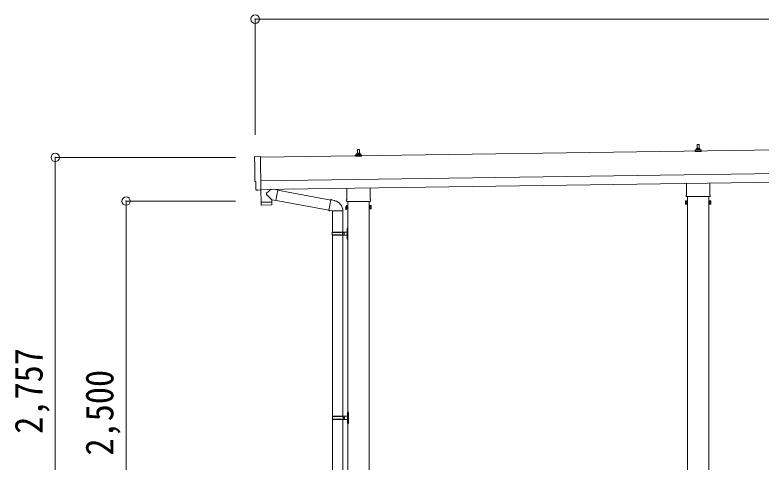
# Model space of a CAD drawing. Units: millimetres at full size, sheet at 1:50. Extents: x -14053 to 14053, y -9700 to 9700.
# Drawn here: x -345 to 4049, y -4668 to -2033 of the extents above; entities that cross this region are included whole.
import ezdxf
from ezdxf.enums import TextEntityAlignment as Align

# ---------------------------------------------------------------- set-up
doc = ezdxf.new("R2010")
doc.units = ezdxf.units.MM
doc.header["$LTSCALE"] = 50
doc.header["$PDMODE"] = 32
doc.header["$PDSIZE"] = 50
for name, color, linetype, lineweight in [('0-1_Defpoints', 4, 'Continuous', 9), ('0-2_TEXT1', 7, 'Continuous', 9), ('0-6_PARTS1', 6, 'Continuous', 9)]:
    doc.layers.add(name, color=color, linetype=linetype, lineweight=lineweight)
doc.styles.add('ＭＳ ゴシック', font='')
doc.styles.get('ＭＳ ゴシック').set_extended_font_data('MS Gothic')

msp = doc.modelspace()

# ---------------------------------------------------------------- linework, layer by layer
at = {"layer": '0-1_Defpoints'}
for p, q in [((6420.91, -2795.63), (1100.95, -2871.63)), ((3672.68, -2821.95), (3673.4, -2798.43)), ((3674.4, -2797.45), (3682.95, -2797.45)), ((3683.95, -2798.43), (3684.68, -2821.95)), ((1661.19, -2857.34), (1667.91, -2855.71)), ((1668.29, -2855.53), (1689.06, -2855.53)), ((1668.68, -2854.74), (1668.68, -2850.53)), ((1669.68, -2850.53), (1687.68, -2850.53)), ((1672.68, -2850.53), (1673.4, -2827)), ((1674.4, -2826.03), (1682.95, -2826.03)), ((1683.95, -2827), (1684.68, -2850.53)), ((1688.68, -2854.74), (1688.68, -2850.53)), ((1696.16, -2857.34), (1689.44, -2855.71)), ((3660.43, -2837.45), (3660.43, -2829.74)), ((3696.93, -2837.45), (3660.43, -2837.45)), ((3660.81, -2828.95), (3696.54, -2828.95)), ((3661.19, -2828.77), (3667.91, -2827.14)), ((3668.29, -2826.95), (3689.06, -2826.95)), ((3668.68, -2826.17), (3668.68, -2821.95)), ((3669.68, -2821.95), (3687.68, -2821.95)), ((3688.68, -2826.17), (3688.68, -2821.95)), ((3696.16, -2828.77), (3689.44, -2827.14)), ((3696.93, -2837.45), (3696.93, -2829.74)), ((1660.43, -2866.03), (1660.43, -2858.31)), ((1696.93, -2866.03), (1660.43, -2866.03)), ((1660.81, -2857.53), (1696.54, -2857.53)), ((1696.93, -2866.03), (1696.93, -2858.31)), ((1102.95, -3011.61), (6422.91, -2935.61)), ((1103.67, -3061.61), (6423.62, -2985.61)), ((3610.38, -3091.44), (3610.38, -3025.8)), ((3746.98, -3023.85), (3746.98, -3091.44)), ((1084.09, -3065.66), (1077.17, -3065.39)), ((1610.38, -3120.01), (1610.38, -3054.37)), ((1746.98, -3052.42), (1746.98, -3120.01)), ((3608.68, -3100.22), (3608.68, -3094.72)), ((3746.61, -3103.72), (3610.74, -3103.72)), ((3616.18, -3106.57), (3616.18, -6129.79)), ((3741.18, -6129.79), (3741.18, -3106.57)), ((3748.68, -3094.72), (3748.68, -3100.22)), ((1604.68, -3162.57), (1605.43, -3161.26)), ((1604.68, -3162.57), (1604.68, -3179.57)), ((1611.68, -3161.88), (1605.43, -3161.88)), ((1608.68, -3128.79), (1608.68, -3123.29)), ((1746.61, -3132.29), (1610.74, -3132.29)), ((1616.18, -3132.29), (1616.18, -6129.79)), ((1741.18, -6129.79), (1741.18, -3132.29)), ((1745.68, -3161.88), (1751.92, -3161.88)), ((1748.68, -3123.29), (1748.68, -3128.79)), ((1752.68, -3158.29), (1751.92, -3156.97)), ((1752.68, -3158.29), (1752.68, -3175.29)), ((3604.68, -3129.72), (3605.43, -3128.4)), ((3604.68, -3129.72), (3604.68, -3146.72)), ((3604.68, -3146.72), (3605.43, -3148.03)), ((3611.68, -3133.31), (3605.43, -3133.31)), ((3611.68, -3143.12), (3605.43, -3143.12)), ((3611.68, -3148.03), (3605.43, -3148.03)), ((3614.18, -3147.42), (3611.68, -3147.42)), ((3743.18, -3147.42), (3745.68, -3147.42)), ((3745.68, -3133.31), (3751.92, -3133.31)), ((3745.68, -3143.12), (3751.92, -3143.12)), ((3745.68, -3148.03), (3751.92, -3148.03)), ((3752.68, -3129.72), (3751.92, -3128.4)), ((3752.68, -3146.72), (3751.92, -3148.03)), ((3752.68, -3129.72), (3752.68, -3146.72)), ((1604.68, -3179.57), (1605.43, -3180.89)), ((1611.68, -3171.69), (1605.43, -3171.69)), ((1611.68, -3176.6), (1605.43, -3176.6)), ((1614.18, -3175.99), (1611.68, -3175.99)), ((1743.18, -3175.99), (1745.68, -3175.99)), ((1745.68, -3171.69), (1751.92, -3171.69)), ((1745.68, -3176.6), (1751.92, -3176.6)), ((1752.68, -3175.29), (1751.92, -3176.6))]:
    msp.add_line(p, q, dxfattribs=at)
for points in [[(1069.34, -2868.64), (1100.88, -2866.54), (1103.71, -3064.37)], [(1074.29, -3062.44), (1073.62, -3015.42), (1073.01, -3015.43)], [(1084.83, -3065.37), (1085.49, -3064.73), (1103.72, -3065.38)], [(1611.68, -3176.6), (1611.68, -3156.97), (1605.43, -3156.97)], [(1611.68, -3175.99), (1611.68, -3157.59), (1614.18, -3157.59)], [(1745.68, -3175.99), (1745.68, -3157.59), (1743.18, -3157.59)], [(1745.68, -3176.6), (1745.68, -3156.97), (1751.92, -3156.97)], [(3611.68, -3148.03), (3611.68, -3128.4), (3605.43, -3128.4)], [(3611.68, -3147.42), (3611.68, -3129.02), (3614.18, -3129.02)], [(3745.68, -3147.42), (3745.68, -3129.02), (3743.18, -3129.02)], [(3745.68, -3148.03), (3745.68, -3128.4), (3751.92, -3128.4)]]:
    msp.add_lwpolyline(points, dxfattribs=at)
for points in [[(1614.18, -3177.29), (1614.18, -3156.29), (1616.18, -3156.29), (1616.18, -3177.29)], [(1743.18, -3177.29), (1743.18, -3156.29), (1741.18, -3156.29), (1741.18, -3177.29)], [(3614.18, -3148.72), (3614.18, -3127.72), (3616.18, -3127.72), (3616.18, -3148.72)], [(3743.18, -3148.72), (3743.18, -3127.72), (3741.18, -3127.72), (3741.18, -3148.72)]]:
    msp.add_lwpolyline(points, close=True, dxfattribs=at)
for centre, radius, start, end in [((3674.4, -2798.45), 1, 90, 178.60509), ((3682.95, -2798.45), 1, 1.39491, 90), ((1667.68, -2854.74), 1, 283.62699, 0), ((1672.76, -2851.16), 4.13, 90, 171.17633), ((1669.68, -2851.53), 1, 90, 180), ((1674.4, -2827.03), 1, 90, 178.60509), ((1682.01, -2850.53), 4.83, 133.60282, 180), ((1675.34, -2850.53), 4.83, 0, 46.39718), ((1682.95, -2827.03), 1, 1.39491, 90), ((1684.59, -2851.16), 4.13, 8.82367, 90), ((1687.68, -2851.53), 1, 0, 90), ((1689.68, -2854.74), 1, 180, 256.37301), ((3661.43, -2829.74), 1, 103.62699, 180), ((3667.68, -2826.17), 1, 283.62699, 0), ((3672.76, -2822.59), 4.13, 90, 171.17633), ((3669.68, -2822.95), 1, 90, 180), ((3682.01, -2821.95), 4.83, 133.60282, 180), ((3675.34, -2821.95), 4.83, 0, 46.39718), ((3684.59, -2822.59), 4.13, 8.82367, 90), ((3687.68, -2822.95), 1, 0, 90), ((3689.68, -2826.17), 1, 180, 256.37301), ((3695.93, -2829.74), 1, 0, 76.37301), ((1661.43, -2858.31), 1, 103.62699, 180), ((1695.93, -2858.31), 1, 0, 76.37301), ((3612.68, -3094.72), 4, 125.09963, 180), ((3612.68, -3100.22), 4, 180, 194.47751), ((3612.68, -3100.22), 4, 194.47751, 241.04498), ((3744.68, -3100.22), 4, 298.95502, 345.52249), ((3744.68, -3094.72), 4, 0, 54.90037), ((3744.68, -3100.22), 4, 345.52249, 0), ((1609.02, -3163.71), 4.34, 145.61575, 214.38425), ((1612.68, -3123.29), 4, 125.09963, 180), ((1612.68, -3128.79), 4, 180, 194.47751), ((1612.68, -3128.79), 4, 194.47751, 241.04498), ((1744.68, -3128.79), 4, 298.95502, 345.52249), ((1744.68, -3123.29), 4, 0, 54.90037), ((1744.68, -3128.79), 4, 345.52249, 0), ((1736.43, -3166.79), 16.24, 342.41205, 17.58795), ((1748.33, -3159.43), 4.34, 325.61575, 34.38425), ((3609.02, -3130.85), 4.34, 145.61575, 214.38425), ((3620.92, -3138.22), 16.24, 162.41205, 197.58795), ((3609.02, -3145.58), 4.34, 145.61575, 214.38425), ((3736.43, -3138.22), 16.24, 342.41205, 17.58795), ((3748.33, -3130.85), 4.34, 325.61575, 34.38425), ((3748.33, -3145.58), 4.34, 325.61575, 34.38425), ((1609.02, -3178.43), 4.34, 145.61575, 214.38425), ((1620.92, -3171.07), 16.24, 162.41205, 197.58795), ((1748.33, -3174.15), 4.34, 325.61575, 34.38425)]:
    msp.add_arc(centre, radius, start, end, dxfattribs=at)
for centre, major_axis, ratio, start_param, end_param in [((1069.54, -2871.64), (-3, -0.04), 0.99863, 4.7647489, 6.2979817), ((-3694.83, -3010.13), (4762.89, 68.04), 0.99863, 6.2686928, 6.2979817), ((1072.95, -3011.03), (-4.41, -0.06), 0.99863, 6.2686928, 7.8539816), ((1077.29, -3062.39), (-2.15, -2.1), 0.9974, 5.5252311, 7.0411395), ((1084.13, -3064.66), (-0.717, -0.7), 0.9974, 0.7579542, 1.5707963)]:
    msp.add_ellipse(centre, major_axis=major_axis, ratio=ratio, start_param=start_param, end_param=end_param, dxfattribs=at)
at = {"layer": '0-2_TEXT1'}
for p, q in [((1103.71, -3064.37), (1103.72, -3065.38)), ((1165.11, -3060.73), (1137.47, -3083.24)), ((1202.74, -3064.74), (1176.9, -3060.56)), ((1202.74, -3064.74), (1192.57, -3127.62)), ((1202.44, -3066.56), (1514.81, -3124.1)), ((1168.16, -3123.68), (1137.29, -3090.57)), ((1104.35, -3137.6), (1104.77, -3150.65)), ((1165.35, -3152.73), (1107.81, -3153.56)), ((1108.84, -3136.54), (1108.87, -3137.54)), ((1163.83, -3135.75), (1163.83, -3136.75)), ((1168.16, -3123.68), (1192.57, -3127.62)), ((1168.16, -3123.68), (1168.33, -3135.69)), ((1192.87, -3125.79), (1504.39, -3183.2)), ((1504.06, -3185.02), (1509.6, -3153.65)), ((1515.13, -3122.29), (1509.6, -3153.65)), ((1515.13, -3122.29), (1516.27, -3120.3)), ((1516.27, -3120.3), (1519.83, -3120.93)), ((1519.83, -3120.93), (1520.25, -3123.28)), ((1534.76, -3126.1), (1536.45, -3127.73)), ((1536.45, -3127.73), (1538.56, -3128.18)), ((1504.06, -3185.02), (1504.46, -3187.27)), ((1504.06, -3185.02), (1509.22, -3185.83)), ((1504.46, -3187.27), (1508.02, -3187.9)), ((1508.02, -3187.9), (1509.22, -3185.83)), ((1509.22, -3185.83), (1523.82, -3188.15)), ((1523.82, -3188.15), (1526.03, -3187.16)), ((1586.32, -3187.56), (1525.14, -3187.56)), ((1526.18, -3187.56), (1526.18, -3312.8)), ((1586.18, -3187.56), (1586.18, -3312.8)), ((1611.14, -3293.65), (1611.78, -3293.65)), ((1611.14, -3293.65), (1611.14, -3301.95)), ((1611.78, -3293.65), (1611.78, -3301.95)), ((1611.78, -3293.65), (1612.18, -3294.05)), ((1612.18, -3289.8), (1615.18, -3288.3)), ((1612.18, -3289.8), (1612.18, -3321.8)), ((1612.18, -3294.05), (1612.18, -3301.55)), ((1615.18, -3288.3), (1615.18, -3321.8)), ((1615.18, -3288.3), (1616.18, -3288.3)), ((1616.18, -3288.3), (1616.18, -3321.8)), ((1523.18, -3314.8), (1573.51, -3314.8)), ((1523.18, -3328.8), (1573.51, -3328.8)), ((1524.18, -3312.8), (1610.18, -3312.8)), ((1524.18, -3312.8), (1524.18, -3314.8)), ((1524.18, -3330.8), (1524.18, -3328.8)), ((1524.18, -3330.8), (1610.18, -3330.8)), ((1526.18, -3330.8), (1526.18, -4398.29)), ((1583.18, -3312.8), (1583.18, -3317.3)), ((1583.18, -3317.3), (1585.18, -3317.3)), ((1583.18, -3330.8), (1583.18, -3326.3)), ((1583.18, -3326.3), (1585.18, -3326.3)), ((1585.18, -3317.3), (1585.18, -3321.8)), ((1585.18, -3326.3), (1585.18, -3321.8)), ((1586.18, -3330.8), (1586.18, -4398.29)), ((1591.18, -3312.8), (1591.18, -3321.8)), ((1591.18, -3317.3), (1594.18, -3317.3)), ((1591.18, -3330.8), (1591.18, -3321.8)), ((1591.18, -3326.3), (1594.18, -3326.3)), ((1594.18, -3317.3), (1594.18, -3321.8)), ((1594.18, -3326.3), (1594.18, -3321.8)), ((1609.87, -3295.65), (1611.92, -3296.65)), ((1611.14, -3301.95), (1611.78, -3301.95)), ((1611.78, -3301.95), (1612.18, -3301.55)), ((1611.92, -3296.65), (1612.53, -3297.8)), ((1612.18, -3353.8), (1612.18, -3321.8)), ((1615.18, -3355.3), (1615.18, -3321.8)), ((1616.18, -3355.3), (1616.18, -3321.8)), ((1609.87, -3343.65), (1611.92, -3344.65)), ((1611.14, -3341.65), (1611.78, -3341.65)), ((1611.14, -3341.65), (1611.14, -3349.95)), ((1611.14, -3349.95), (1611.78, -3349.95)), ((1611.78, -3341.65), (1611.78, -3349.95)), ((1611.78, -3341.65), (1612.18, -3342.05)), ((1611.78, -3349.95), (1612.18, -3349.55)), ((1611.92, -3344.65), (1612.53, -3345.8)), ((1612.18, -3342.05), (1612.18, -3349.55)), ((1612.18, -3353.8), (1615.18, -3355.3)), ((1615.18, -3355.3), (1616.18, -3355.3)), ((1612.37, -4381.14), (1614.42, -4382.14)), ((1613.64, -4379.14), (1614.28, -4379.14)), ((1613.64, -4379.14), (1613.64, -4387.44)), ((1613.64, -4387.44), (1614.28, -4387.44)), ((1614.28, -4379.14), (1614.28, -4387.44)), ((1614.28, -4379.14), (1614.68, -4379.54)), ((1614.28, -4387.44), (1614.68, -4387.04)), ((1614.42, -4382.14), (1615.03, -4383.29)), ((1614.68, -4375.29), (1617.68, -4373.79)), ((1614.68, -4375.29), (1614.68, -4407.29)), ((1614.68, -4379.54), (1614.68, -4387.04)), ((1617.68, -4373.79), (1617.68, -4407.29)), ((1617.68, -4373.79), (1618.68, -4373.79)), ((1618.68, -4373.79), (1618.68, -4407.29)), ((1525.68, -4400.29), (1576.01, -4400.29)), ((1525.68, -4414.29), (1576.01, -4414.29)), ((1526.18, -4416.28), (1526.18, -5420.79)), ((1526.68, -4398.29), (1612.68, -4398.29)), ((1526.68, -4398.29), (1526.68, -4400.29)), ((1526.68, -4416.29), (1526.68, -4414.29)), ((1526.68, -4416.29), (1612.68, -4416.29)), ((1585.68, -4398.29), (1585.68, -4402.79)), ((1585.68, -4402.79), (1587.68, -4402.79)), ((1585.68, -4416.29), (1585.68, -4411.79)), ((1585.68, -4411.79), (1587.68, -4411.79)), ((1586.18, -4416.28), (1586.18, -5420.79)), ((1587.68, -4402.79), (1587.68, -4407.29)), ((1587.68, -4411.79), (1587.68, -4407.29)), ((1593.68, -4398.29), (1593.68, -4407.29)), ((1593.68, -4402.79), (1596.68, -4402.79)), ((1593.68, -4416.29), (1593.68, -4407.29)), ((1593.68, -4411.79), (1596.68, -4411.79)), ((1596.68, -4402.79), (1596.68, -4407.29)), ((1596.68, -4411.79), (1596.68, -4407.29)), ((1612.37, -4429.14), (1614.42, -4430.14)), ((1613.64, -4427.14), (1614.28, -4427.14)), ((1613.64, -4427.14), (1613.64, -4435.44)), ((1613.64, -4435.44), (1614.28, -4435.44)), ((1614.28, -4427.14), (1614.28, -4435.44)), ((1614.28, -4427.14), (1614.68, -4427.54)), ((1614.28, -4435.44), (1614.68, -4435.04)), ((1614.42, -4430.14), (1615.03, -4431.29)), ((1614.68, -4439.29), (1614.68, -4407.29)), ((1614.68, -4427.54), (1614.68, -4435.04)), ((1617.68, -4440.79), (1617.68, -4407.29)), ((1618.68, -4440.79), (1618.68, -4407.29)), ((1614.68, -4439.29), (1617.68, -4440.79)), ((1617.68, -4440.79), (1618.68, -4440.79))]:
    msp.add_line(p, q, dxfattribs=at)
for points in [[(1103.32, -3065.36), (1104.34, -3136.6), (1168.33, -3135.69)], [(1168.31, -3149.74), (1168.35, -3136.69), (1104.35, -3137.6)], [(1515.13, -3122.29), (1520.25, -3123.28), (1534.76, -3126.1)], [(1609.87, -3299.94), (1611.92, -3298.95), (1612.53, -3297.8)], [(1609.87, -3347.94), (1611.92, -3346.95), (1612.53, -3345.8)], [(1612.37, -4385.43), (1614.42, -4384.44), (1615.03, -4383.29)], [(1612.37, -4433.43), (1614.42, -4432.44), (1615.03, -4431.29)]]:
    msp.add_lwpolyline(points, dxfattribs=at)
for centre, radius, start, end in [((1140.78, -3086.99), 5, 131.47396, 225.79244), ((1107.77, -3150.56), 3, 181.81845, 270.86677), ((1165.31, -3149.73), 3, 270.81845, 359.81845), ((1526.03, -3187.16), 60.3, 359.62495, 78), ((1615.47, -3297.8), 6, 136.21765, 223.78235), ((1571.93, -3321.8), 49.25, 171.82876, 180.00002), ((1571.93, -3321.8), 49.25, 180.00002, 188.17127), ((1573.51, -3312.8), 2, 270, 359.99998), ((1573.51, -3330.8), 2, 0.00005, 90.00004), ((1610.18, -3310.8), 2, 270, 359.99998), ((1610.18, -3332.8), 2, 0.00005, 90.00004), ((1615.47, -3345.8), 6, 136.21765, 223.78235), ((1617.97, -4383.29), 6, 136.21765, 223.78235), ((1574.43, -4407.29), 49.25, 171.82876, 180.00002), ((1574.43, -4407.29), 49.25, 180.00002, 188.17127), ((1576.01, -4398.29), 2, 270, 359.99998), ((1576.01, -4416.29), 2, 0.00005, 90.00004), ((1617.97, -4431.29), 6, 136.21765, 223.78235), ((1612.68, -4396.29), 2, 270, 359.99998), ((1612.68, -4418.29), 2, 0.00005, 90.00004)]:
    msp.add_arc(centre, radius, start, end, dxfattribs=at)
at = {"layer": '0-6_PARTS1'}
for p, q in [((1069.68, -2058.33), (1069.68, -2739.28)), ((1069.68, -2058.33), (8289.68, -2058.33)), ((-107.11, -2872.77), (953.25, -2872.77)), ((-107.11, -5629.79), (-107.11, -2872.77)), ((309.71, -3129.79), (953.25, -3129.79)), ((309.71, -5629.79), (309.71, -3129.79))]:
    msp.add_line(p, q, dxfattribs=at)
for p in [(1069.68, -2058.33), (-107.11, -2872.77), (309.71, -3129.79)]:
    msp.add_point(p, dxfattribs=at)

# ---------------------------------------------------------------- texts
at = {"layer": '0-6_PARTS1', "color": 7, "style": 'ＭＳ ゴシック', "width": 0.9}
for s, p in [('2,757', (-132.11, -4501.28)), ('2,500', (284.71, -4629.79))]:
    msp.add_text(s, height=165, rotation=90, dxfattribs=at).set_placement(p, align=Align.BOTTOM_LEFT)

doc.saveas('drawing.dxf')
